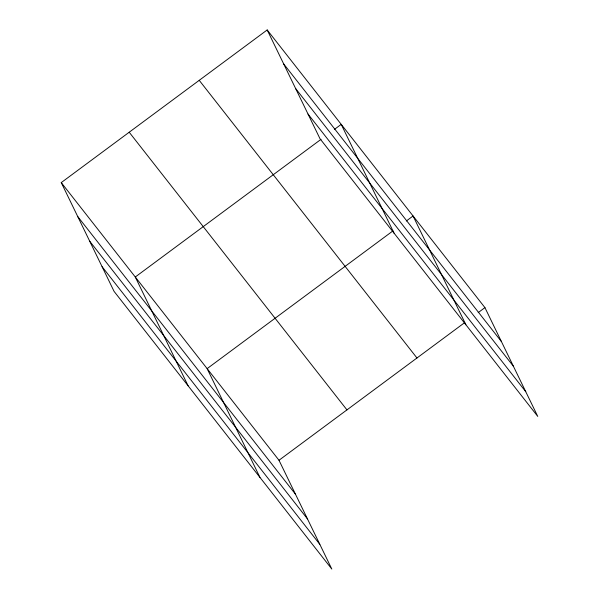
<?xml version="1.0" encoding="UTF-8"?>
<svg xmlns="http://www.w3.org/2000/svg" width="599" height="599" viewBox="0 0 599 599"><rect width="100%" height="100%" fill="white"/><g stroke="black" fill="none" stroke-linecap="round" stroke-linejoin="round"><path stroke-width="0.9" d="M61.248 182.598L278.992 460.264L331.816 569.05L114.072 291.384L61.248 182.598L267.184 29.95L484.928 307.616L537.752 416.402L320.008 138.736L267.184 29.95M321.057 139.305L135.277 277L188.101 385.786M334.497 129.339L341.22 124.36L394.045 233.146M392.907 230.929L207.134 368.632L259.959 477.418M406.354 220.971L413.07 215.984L465.895 324.77M278.992 460.264L464.764 322.562M478.212 312.603L484.928 307.616M283.664 63.898L501.415 341.565M295.659 88.592L513.403 366.259M308.013 114.042L525.765 391.709M199.227 80.326L416.971 357.992M129.204 132.222L346.948 409.888M77.728 216.538L295.472 494.205M89.723 241.24L307.467 518.906M102.077 266.682L319.821 544.349"/></g></svg>
